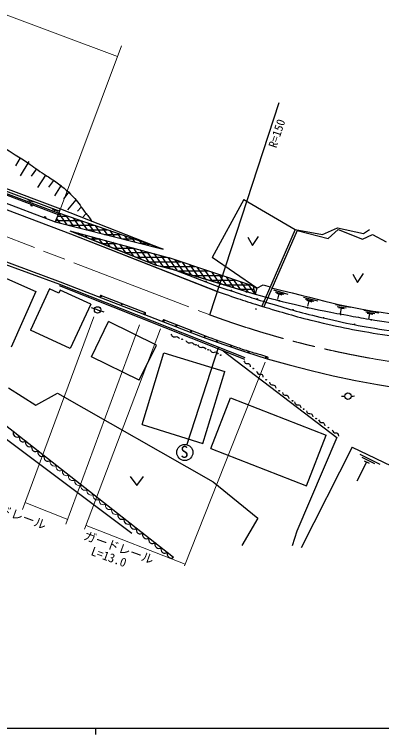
# Model space of a CAD drawing. Units: millimetres, scale not verified. Extents: x 40000 to 680000, y 20000 to 380000.
# Drawn here: x 155482 to 212236, y 204000 to 315256 of the extents above; entities that cross this region are included whole.
import ezdxf
from ezdxf.enums import TextEntityAlignment as Align

# ---------------------------------------------------------------- set-up
doc = ezdxf.new("R2010")
doc.units = ezdxf.units.MM
doc.header["$LTSCALE"] = 1000
doc.linetypes.add('CHAIN', pattern=[18.5, 12, -1.5, 3.5, -1.5])
for name, color, linetype, lineweight in [('M-BGD', 7, 'Continuous', 25), ('M-BMK', 2, 'CHAIN', 13), ('M-BMK-HTXT', 7, 'Continuous', 13), ('M-STR-HTXT', 7, 'Continuous', 13), ('M-TTL-BAND', 7, 'Continuous', 25)]:
    doc.layers.add(name, color=color, linetype=linetype, lineweight=lineweight)
doc.styles.add('ＭＳ ゴシック', font='')
doc.styles.get('ＭＳ ゴシック').set_extended_font_data('MS Gothic')

msp = doc.modelspace()

# ---------------------------------------------------------------- hatches: boundary and pattern name
at = {"layer": 'M-BGD'}
for points in [[(158285, 285765, 0.41421), (158173, 285878, 0.41421), (158060, 285765, 1)], [(160347, 283907, 0.41421), (160234, 284020, 0.41421), (160122, 283907, 1)], [(183545, 274733, 0.41421), (183604, 274675, 0.41421)], [(185042, 273990, 0.41421), (185100, 273932, 0.41421)], [(187327, 273602, 0.41421), (187386, 273543, 0.41421)], [(188950, 272618, 0.41421), (189008, 272560, 0.41421)], [(191320, 272377, 0.41421), (191379, 272318, 0.41421)], [(192945, 271289, 0.41421), (193004, 271231, 0.41421)], [(196374, 271001, 0.41421), (196433, 270943, 0.41421)], [(198450, 269626, 0.41421), (198508, 269568, 0.41421)], [(205851, 268910, 0.41421), (205910, 268852, 0.41421)], [(208014, 267385, 0.41421), (208073, 267327, 0.41421)], [(210594, 268059, 0.41421), (210653, 268000, 0.41421)]]:
    msp.add_hatch(color=256, dxfattribs=at).paths.add_polyline_path(points)
h = msp.add_hatch(color=256, dxfattribs=at)
edge = h.paths.add_edge_path()
edge.add_ellipse((158197, 285777), major_axis=(18.4, -46.5), ratio=1, start_angle=-111.57227, end_angle=68.42773)
h = msp.add_hatch(color=256, dxfattribs=at)
edge = h.paths.add_edge_path()
edge.add_ellipse((160186, 283864), major_axis=(18.4, -46.5), ratio=1, start_angle=-111.57227, end_angle=68.42773)
h = msp.add_hatch(color=256, dxfattribs=at)
edge = h.paths.add_edge_path()
edge.add_ellipse((200802, 269925), major_axis=(21.6, -54.6), ratio=1, start_angle=-111.57227, end_angle=68.42773)
at = {"layer": 'M-STR-HTXT'}
for points in [[(192774, 269748, 0.41421), (192833, 269690, 0.41421)], [(203207, 268400, 0.41421), (203265, 268341, 0.41421)]]:
    msp.add_hatch(color=256, dxfattribs=at).paths.add_polyline_path(points)

# ---------------------------------------------------------------- linework, layer by layer
at = {"layer": 'M-BGD'}
for p, q in [((79366, 313366), (164149, 281361)), ((100552, 307444), (162269, 284360)), ((100250, 306657), (161772, 283201)), ((105147, 305857), (162348, 284575)), ((107054, 305647), (162482, 284858)), ((107153, 305942), (162604, 285207)), ((185663, 268835), (196402, 301658)), ((156393, 293098), (155637, 291856)), ((157706, 292540), (156383, 290324)), ((158881, 291376), (158050, 290243)), ((160280, 290443), (159066, 288536)), ((161512, 289615), (160774, 288577)), ((162717, 288887), (161668, 287235)), ((163896, 287845), (163061, 286742)), ((157515, 286676), (158404, 286320)), ((157901, 286498), (157797, 286261)), ((164952, 286604), (163711, 285075)), ((190935, 286678), (186029, 277718)), ((190935, 286678), (198873, 282039)), ((161315, 285207), (162204, 284852)), ((161700, 285030), (161597, 284793)), ((162348, 284575), (162604, 285207)), ((162604, 285207), (178464, 279008)), ((165806, 285462), (165256, 284872)), ((162269, 284360), (161772, 283201)), ((162006, 283746), (162520, 283013)), ((162161, 284107), (163703, 284107)), ((162269, 284360), (162348, 284575)), ((162328, 284520), (163567, 282750)), ((178464, 279008), (162348, 284575)), ((163409, 284209), (164614, 282487)), ((164548, 283815), (165662, 282224)), ((166591, 284478), (166104, 283976)), ((137389, 282763), (162478, 273578)), ((137481, 283151), (162570, 273966)), ((161772, 283201), (178464, 279008)), ((161858, 283400), (165749, 283400)), ((163795, 282693), (167796, 282693)), ((165686, 283422), (166709, 281961)), ((166825, 283028), (167757, 281698)), ((167964, 282635), (168804, 281434)), ((164047, 281845), (179422, 277649)), ((164047, 281845), (177264, 276571)), ((164047, 281845), (177413, 276525)), ((164047, 281845), (170730, 279185)), ((164237, 281793), (164261, 281760)), ((165304, 281502), (165458, 281282)), ((166609, 281986), (169843, 281986)), ((169102, 282242), (169852, 281171)), ((170241, 281848), (170899, 280908)), ((198873, 282039), (193721, 270192)), ((199181, 281860), (194060, 270086)), ((198873, 282039), (203081, 281231)), ((199181, 281860), (203980, 280640)), ((203081, 281231), (205424, 282272)), ((203980, 280640), (205542, 282036)), ((205424, 282272), (209424, 281397)), ((205542, 282036), (209282, 280521)), ((209424, 281397), (210347, 282012)), ((164149, 281361), (186823, 272461)), ((164149, 281361), (186767, 272513)), ((165466, 281279), (166122, 281279)), ((166371, 281211), (166656, 280804)), ((167238, 280572), (168713, 280572)), ((167439, 280919), (167854, 280326)), ((168506, 280628), (169052, 279848)), ((169424, 281279), (171890, 281279)), ((171380, 281455), (171947, 280645)), ((172239, 280572), (173937, 280572)), ((172518, 281062), (172994, 280382)), ((173657, 280668), (174042, 280119)), ((191576, 280840), (192302, 279546)), ((192302, 279546), (193231, 280941)), ((209282, 280521), (210807, 281233)), ((210807, 281233), (212938, 280131)), ((169010, 279865), (171304, 279865)), ((169573, 280337), (170250, 279370)), ((170640, 280046), (171448, 278892)), ((171707, 279755), (172646, 278414)), ((172774, 279463), (173844, 277936)), ((174795, 280275), (175089, 279856)), ((175054, 279865), (175984, 279865)), ((175934, 279882), (176137, 279592)), ((177073, 279488), (177184, 279329)), ((170730, 279185), (177264, 276571)), ((170782, 279157), (173895, 279157)), ((172555, 278450), (176486, 278450)), ((173841, 279172), (175042, 277458)), ((174908, 278881), (176239, 276980)), ((175976, 278590), (177416, 276532)), ((177043, 278299), (178469, 276262)), ((177868, 279157), (178031, 279157)), ((178211, 279095), (178232, 279066)), ((174327, 277743), (179078, 277743)), ((176099, 277036), (181249, 277036)), ((178110, 278007), (179522, 275991)), ((179177, 277716), (180574, 275720)), ((192450, 273277), (179422, 277649)), ((180291, 277358), (181670, 275388)), ((192962, 272952), (186029, 277718)), ((149853, 276381), (158773, 272443)), ((177264, 276571), (180607, 275712)), ((177264, 276571), (178460, 276286)), ((177413, 276525), (179507, 276047)), ((178207, 276329), (183356, 276329)), ((178460, 276286), (180607, 275712)), ((179688, 275985), (187090, 273195)), ((181420, 276979), (182767, 275055)), ((182548, 276600), (183864, 274721)), ((183676, 276221), (184961, 274387)), ((180607, 275712), (192688, 272036)), ((180607, 275712), (186648, 273874)), ((180903, 275622), (185463, 275622)), ((183227, 274915), (187570, 274915)), ((184805, 275843), (186058, 274053)), ((185933, 275464), (187155, 273720)), ((187061, 275085), (187502, 274456)), ((207802, 275115), (208528, 273821)), ((208528, 273821), (209456, 275216)), ((162570, 273966), (184527, 265462)), ((185551, 274208), (187421, 274208)), ((186648, 273874), (192688, 272036)), ((187421, 274208), (189677, 274208)), ((187502, 274456), (188252, 273386)), ((188190, 274707), (189348, 273052)), ((189318, 274328), (190445, 272718)), ((190447, 273949), (191542, 272385)), ((160920, 272839), (157978, 266465)), ((162357, 272176), (160920, 272839)), ((162579, 272655), (162357, 272176)), ((162406, 273365), (191025, 262019)), ((162478, 273578), (191096, 262232)), ((167284, 270483), (162579, 272655)), ((187875, 273501), (191784, 273501)), ((190198, 272793), (192543, 272793)), ((191575, 273571), (192639, 272051)), ((192688, 272036), (192450, 273277)), ((192450, 273277), (192962, 272952)), ((192688, 272036), (192450, 273277)), ((192962, 272952), (192688, 272036)), ((192962, 272952), (193909, 273455)), ((193909, 273455), (195017, 273172)), ((195541, 272714), (197756, 272041)), ((158773, 272443), (154979, 263849)), ((168915, 271829), (175673, 269206)), ((192522, 272086), (192679, 272086)), ((195788, 272413), (197145, 272039)), ((195985, 272216), (196839, 271950)), ((196358, 272098), (196122, 271273)), ((200152, 271585), (202389, 270987)), ((167284, 270483), (164120, 263629)), ((200409, 271292), (201778, 270965)), ((200612, 271103), (201475, 270865)), ((200990, 270997), (200781, 270164)), ((205087, 270417), (207366, 270008)), ((168341, 269604), (167393, 269921)), ((168341, 269604), (169290, 269288)), ((205367, 270146), (206759, 269935)), ((205586, 269974), (206465, 269810)), ((205971, 269901), (205833, 269053)), ((209513, 269574), (211785, 269129)), ((209789, 269299), (211176, 269065)), ((210004, 269123), (210881, 268945)), ((210388, 269044), (210237, 268199)), ((167390, 262375), (170036, 267790)), ((177425, 264178), (170036, 267790)), ((178628, 268065), (184630, 265739)), ((164120, 263629), (157978, 266465)), ((174779, 258763), (177425, 264178)), ((187037, 263880), (182136, 248793)), ((175219, 251894), (178593, 263000)), ((178593, 263000), (187996, 260098)), ((187764, 263261), (205317, 249878)), ((174779, 258763), (167390, 262375)), ((184622, 248992), (187996, 260098)), ((154567, 257585), (158783, 254881)), ((158783, 254881), (162159, 256745)), ((162159, 256745), (186179, 243052)), ((185826, 248210), (188864, 256027)), ((188864, 256027), (203675, 250271)), ((206041, 256264), (206541, 256275)), ((206218, 256268), (206541, 256275)), ((207541, 256298), (208040, 256309)), ((207541, 256298), (207864, 256305)), ((154125, 251821), (180092, 231435)), ((175219, 251894), (184622, 248992)), ((153665, 250127), (173620, 235109)), ((205317, 249878), (199109, 235418)), ((200637, 242453), (203675, 250271)), ((185826, 248210), (200637, 242453)), ((207688, 248390), (199818, 232866)), ((207688, 248390), (219850, 242566)), ((208869, 247339), (211940, 245751)), ((209905, 246090), (208387, 243127)), ((209173, 246839), (211154, 245876)), ((209530, 246304), (210333, 245911)), ((173356, 243874), (174406, 242474)), ((174406, 242474), (175456, 243874)), ((186179, 243052), (193101, 237409)), ((193101, 237409), (190636, 233207)), ((199109, 235418), (198400, 233150))]:
    msp.add_line(p, q, dxfattribs=at)
for centre, radius in [((158173, 285765), 112), ((158197, 285777), 50), ((160234, 283907), 112), ((160186, 283864), 50), ((183604, 274733), 58.7), ((185100, 273990), 58.7), ((187386, 273602), 58.7), ((189008, 272618), 58.7), ((168924, 271741), 88), ((191379, 272377), 58.7), ((172085, 270505), 88), ((193004, 271289), 58.7), ((196433, 271001), 58.7), ((168341, 269604), 500), ((198508, 269626), 58.7), ((200802, 269925), 58.7), ((175580, 269146), 88), ((205910, 268910), 58.7), ((178617, 267960), 88), ((180541, 267221), 88), ((208073, 267385), 58.7), ((210653, 268059), 58.7), ((182803, 266326), 88), ((181415, 265065), 55.2), ((184956, 265515), 88), ((186838, 264842), 88), ((183514, 264210), 55.2), ((188996, 264068), 88), ((185418, 263453), 55.2), ((187370, 262608), 55.2), ((191696, 263150), 88), ((194400, 262331), 73.3), ((192407, 260556), 55.2), ((194392, 258819), 55.2), ((196405, 257117), 55.2), ((207041, 256287), 500), ((198474, 255573), 55.2), ((200189, 254276), 55.2), ((202116, 252810), 55.2), ((204004, 251425), 55.2), ((181821, 247584), 1250)]:
    msp.add_circle(centre, radius, dxfattribs=at)
msp.add_arc((236333, 402263), 146282, 249.25856, 293.12054, dxfattribs=at)
for centre, major_axis, ratio, start_param, end_param in [((168851, 271689), (-48, -146), 0.932455, 3.0261266, 6.2518494), ((175620, 269061), (-48, -146), 0.932455, 6.1677193, 9.393442), ((178564, 267924), (-48, -146), 0.932455, 3.0261266, 6.2518494), ((194546, 262224), (-48, -146), 0.932455, 6.1677193, 9.393442), ((155877, 250582), (-145, 612), 0.957923, 0.9001157, 3.64791), ((156838, 249843), (-145, 612), 0.957923, 0.9001157, 3.64791), ((157795, 249101), (-145, 612), 0.957923, 0.9001157, 3.64791), ((158747, 248353), (-145, 612), 0.957923, 0.9001157, 3.64791), ((159699, 247606), (-145, 612), 0.957923, 0.9001157, 3.64791), ((160651, 246858), (-145, 612), 0.957923, 0.9001157, 3.64791), ((172065, 237882), (-145, 612), 0.957923, 0.9001157, 3.64791), ((173017, 237134), (-145, 612), 0.957923, 0.9001157, 3.64791), ((173969, 236387), (-145, 612), 0.957923, 0.9001157, 3.64791), ((174921, 235640), (-145, 612), 0.957923, 0.9001157, 3.64791), ((175873, 234892), (-145, 612), 0.957923, 0.9001157, 3.64791), ((176825, 234145), (-145, 612), 0.957923, 0.9001157, 3.64791), ((177777, 233398), (-145, 612), 0.957923, 0.9001157, 3.64791), ((178729, 232650), (-145, 612), 0.957923, 0.9001157, 3.64791), ((179681, 231903), (-145, 612), 0.957923, 0.9001157, 3.64791)]:
    msp.add_ellipse(centre, major_axis=major_axis, ratio=ratio, start_param=start_param, end_param=end_param, dxfattribs=at)
for points, knots in [([(90288, 312204), (90643, 312333), (90834, 312378), (91191, 312355), (91676, 312324), (91843, 311925), (92320, 311828), (93156, 311658), (93649, 311902), (94502, 311903), (95120, 311904), (95467, 311884), (96083, 311828), (96762, 311766), (97142, 311723), (97814, 311602), (98972, 311395), (99607, 311210), (100749, 310925), (101724, 310681), (102279, 310568), (103232, 310248), (103983, 309996), (104348, 309696), (105114, 309495), (105974, 309270), (106490, 309311), (107372, 309195), (108488, 309047), (109110, 308924), (110231, 308818), (111462, 308702), (112156, 308686), (113392, 308668), (114804, 308647), (115598, 308626), (117005, 308743), (118484, 308867), (119289, 309145), (120768, 309270), (121823, 309359), (122422, 309433), (123477, 309345), (124517, 309258), (125087, 309093), (126111, 308894), (127056, 308709), (127573, 308543), (128520, 308367), (129484, 308188), (130041, 308182), (131003, 307991), (132140, 307765), (132813, 307733), (133890, 307306), (135442, 306689), (136221, 306134), (137653, 305274), (139344, 304258), (140204, 303552), (141867, 302490), (143180, 301652), (143937, 301215), (145254, 300383), (146998, 299282), (147975, 298664), (149694, 297524), (151033, 296637), (151739, 296074), (153081, 295192), (154677, 294142), (155616, 293623), (157204, 292563), (158231, 291878), (158775, 291449), (159798, 290760), (160526, 290270), (160968, 290048), (161678, 289533), (162860, 288675), (163528, 288180), (164538, 287125), (165306, 286323), (165604, 285759), (166269, 284868), (166683, 284312), (167002, 284054), (167322, 283438), (167353, 283380), (167367, 283359), (167398, 283288)], [0, 0, 0, 0, 1, 1, 1, 2, 2, 2, 3, 3, 3, 4, 4, 4, 5, 5, 5, 6, 6, 6, 7, 7, 7, 8, 8, 8, 9, 9, 9, 10, 10, 10, 11, 11, 11, 12, 12, 12, 13, 13, 13, 14, 14, 14, 15, 15, 15, 16, 16, 16, 17, 17, 17, 18, 18, 18, 19, 19, 19, 20, 20, 20, 21, 21, 21, 22, 22, 22, 23, 23, 23, 24, 24, 24, 25, 25, 25, 26, 26, 26, 27, 27, 27, 28, 28, 28, 29, 29, 29, 30, 30, 30, 30]), ([(186823, 272461), (190355, 271245), (191305, 270924), (194210, 270039), (197397, 269069), (199185, 268521), (202428, 267760), (206568, 266789), (208912, 266323), (213118, 265689), (216808, 265133), (218889, 264893), (222608, 264576), (226865, 264214), (229258, 264062), (233529, 263993), (238344, 263916), (241047, 263964), (245856, 264206), (249261, 264377), (251166, 264547), (254551, 264948), (257300, 265274), (258823, 265583), (261550, 266061), (264354, 266553), (265935, 266788), (268707, 267439), (272381, 268302), (274429, 268842), (278045, 269924), (279932, 270489), (281005, 270766), (282842, 271475), (285257, 272407), (286585, 272996), (288939, 274072), (290810, 274927), (291861, 275407), (293667, 276391), (294945, 277086), (295373, 277330), (296893, 278251)], [0, 0, 0, 0, 1, 1, 1, 2, 2, 2, 3, 3, 3, 4, 4, 4, 5, 5, 5, 6, 6, 6, 7, 7, 7, 8, 8, 8, 9, 9, 9, 10, 10, 10, 11, 11, 11, 12, 12, 12, 13, 13, 13, 14, 14, 14, 14]), ([(187090, 273195), (190622, 271979), (191572, 271658), (194477, 270773), (197663, 269803), (199451, 269255), (202694, 268494), (206835, 267523), (209179, 267057), (213384, 266424), (217075, 265867), (219156, 265627), (222874, 265310), (227131, 264948), (229525, 264796), (233796, 264727), (238611, 264650), (241313, 264698), (246123, 264940), (249527, 265112), (251433, 265281), (254818, 265682), (257566, 266008), (259090, 266314), (261816, 266795), (264620, 267290), (266194, 267556), (268974, 268173), (271869, 268816), (273488, 269206), (276339, 270023), (279011, 270788), (280504, 271242), (283109, 272209), (285536, 273110), (286821, 273799), (289206, 274806), (291420, 275742), (292731, 276112), (294879, 277191), (295673, 277591), (295952, 277722), (296893, 278251)], [0, 0, 0, 0, 1, 1, 1, 2, 2, 2, 3, 3, 3, 4, 4, 4, 5, 5, 5, 6, 6, 6, 7, 7, 7, 8, 8, 8, 9, 9, 9, 10, 10, 10, 11, 11, 11, 12, 12, 12, 13, 13, 13, 14, 14, 14, 14]), ([(195237, 273008), (204441, 270752), (207094, 269869), (214866, 268867), (217733, 268497), (219345, 268331), (222225, 268082), (226532, 267710), (227982, 267702), (233278, 267540)], [0, 0, 0, 0, 1, 1, 1, 2, 2, 2, 3, 3, 3, 3]), ([(192688, 272036), (195023, 271394), (195638, 271227), (197542, 270757), (199570, 270257), (200711, 269996), (202756, 269568), (204393, 269226), (205319, 269078), (206964, 268775), (208290, 268532), (209030, 268382), (210361, 268164), (212666, 267787), (213959, 267574), (216277, 267280), (218669, 266978), (220015, 266849), (222419, 266669), (224394, 266521), (225503, 266478), (227481, 266395), (230009, 266289), (231425, 266212), (233954, 266181), (235789, 266158), (236385, 266157), (238650, 266181)], [0, 0, 0, 0, 1, 1, 1, 2, 2, 2, 3, 3, 3, 4, 4, 4, 5, 5, 5, 6, 6, 6, 7, 7, 7, 8, 8, 8, 9, 9, 9, 9]), ([(179681, 265834), (179791, 265660), (179869, 265560), (180050, 265469), (180277, 265355), (180485, 265595), (180701, 265461), (180834, 265378), (180898, 265304), (180975, 265167)], [0, 0, 0, 0, 1, 1, 1, 2, 2, 2, 3, 3, 3, 3]), ([(181967, 264898), (182077, 264725), (182155, 264625), (182336, 264534), (182563, 264419), (182771, 264660), (182987, 264526), (183121, 264443), (183184, 264369), (183262, 264232)], [0, 0, 0, 0, 1, 1, 1, 2, 2, 2, 3, 3, 3, 3]), ([(184630, 265739), (185404, 265444), (185603, 265366), (186231, 265140), (186676, 264980), (186927, 264897), (187372, 264740), (187851, 264570), (188118, 264472), (188597, 264299), (189037, 264141), (189281, 264047), (189722, 263892), (190096, 263761), (190306, 263688), (190683, 263565), (191154, 263412), (191420, 263332), (191894, 263186), (192376, 263037), (192648, 262958), (193132, 262811), (193704, 262638), (193883, 262585), (194598, 262369)], [0, 0, 0, 0, 1, 1, 1, 2, 2, 2, 3, 3, 3, 4, 4, 4, 5, 5, 5, 6, 6, 6, 7, 7, 7, 8, 8, 8, 8]), ([(183790, 264194), (183900, 264021), (183978, 263921), (184159, 263830), (184386, 263715), (184594, 263956), (184810, 263822), (184944, 263739), (185007, 263665), (185085, 263528)], [0, 0, 0, 0, 1, 1, 1, 2, 2, 2, 3, 3, 3, 3]), ([(185702, 263441), (185813, 263268), (185891, 263167), (186072, 263076), (186299, 262962), (186506, 263202), (186723, 263068), (186856, 262986), (186919, 262911), (186997, 262774)], [0, 0, 0, 0, 1, 1, 1, 2, 2, 2, 3, 3, 3, 3]), ([(190956, 261752), (191003, 261600), (191048, 261516), (191158, 261404), (191339, 261219), (191638, 261430), (191796, 261225), (191900, 261091), (191926, 260976), (191934, 260814)], [0, 0, 0, 0, 1, 1, 1, 2, 2, 2, 3, 3, 3, 3]), ([(192917, 260130), (192964, 259978), (193009, 259894), (193119, 259782), (193300, 259597), (193599, 259808), (193757, 259603), (193861, 259469), (193887, 259354), (193895, 259191)], [0, 0, 0, 0, 1, 1, 1, 2, 2, 2, 3, 3, 3, 3]), ([(194893, 258441), (194940, 258289), (194985, 258205), (195095, 258093), (195276, 257908), (195575, 258119), (195733, 257914), (195837, 257780), (195863, 257665), (195871, 257502)], [0, 0, 0, 0, 1, 1, 1, 2, 2, 2, 3, 3, 3, 3]), ([(196910, 256854), (196957, 256702), (197002, 256618), (197112, 256506), (197293, 256321), (197592, 256532), (197751, 256327), (197854, 256193), (197880, 256078), (197888, 255915)], [0, 0, 0, 0, 1, 1, 1, 2, 2, 2, 3, 3, 3, 3]), ([(198754, 255392), (198801, 255240), (198846, 255156), (198956, 255044), (199138, 254859), (199437, 255070), (199595, 254865), (199699, 254731), (199724, 254616), (199732, 254453)], [0, 0, 0, 0, 1, 1, 1, 2, 2, 2, 3, 3, 3, 3]), ([(200627, 254016), (200674, 253864), (200719, 253780), (200829, 253668), (201011, 253483), (201309, 253694), (201468, 253489), (201571, 253354), (201597, 253240), (201605, 253077)], [0, 0, 0, 0, 1, 1, 1, 2, 2, 2, 3, 3, 3, 3]), ([(202491, 252639), (202538, 252487), (202583, 252403), (202693, 252291), (202874, 252106), (203173, 252317), (203332, 252112), (203435, 251978), (203461, 251863), (203469, 251700)], [0, 0, 0, 0, 1, 1, 1, 2, 2, 2, 3, 3, 3, 3]), ([(204600, 251064), (204647, 250912), (204693, 250828), (204803, 250716), (204984, 250531), (205283, 250742), (205441, 250537), (205545, 250403), (205570, 250288), (205578, 250125)], [0, 0, 0, 0, 1, 1, 1, 2, 2, 2, 3, 3, 3, 3])]:
    msp.add_open_spline(points, degree=3, knots=knots, dxfattribs=at)
at = {"layer": 'M-BMK'}
for p, q in [((78351, 310149), (171257, 274366)), ((171257, 274366), (185663, 268835))]:
    msp.add_line(p, q, dxfattribs=at)
msp.add_arc((236447, 407807), 147960, 249.9266, 293.06675, dxfattribs=at)
at = {"layer": 'M-BMK-HTXT'}
for p, q in [((167736, 268548), (156738, 238773)), ((174843, 267279), (163422, 236490)), ((178058, 266687), (166298, 235728)), ((194218, 261527), (181781, 230061)), ((157245, 239788), (163760, 237251)), ((166600, 236295), (181891, 230339))]:
    msp.add_line(p, q, dxfattribs=at)
at = {"layer": 'M-STR-HTXT'}
for p, q in [((114081, 330188), (171443, 308743)), ((162604, 285207), (172061, 310387))]:
    msp.add_line(p, q, dxfattribs=at)
for centre in [(192833, 269748), (203265, 268400)]:
    msp.add_circle(centre, 58.7, dxfattribs=at)
for centre in [(161602, 246111), (162545, 245355), (163497, 244608), (164449, 243861), (165401, 243113), (166353, 242366), (167305, 241619), (168257, 240871), (169209, 240124), (170161, 239377), (171113, 238629)]:
    msp.add_ellipse(centre, major_axis=(-145, 612), ratio=0.957923, start_param=0.9001157, end_param=3.64791, dxfattribs=at)
at = {"layer": 'M-TTL-BAND'}
for p, q in [((40000, 205000), (579000, 205000)), ((168000, 205000), (168000, 204000))]:
    msp.add_line(p, q, dxfattribs=at)

# ---------------------------------------------------------------- texts
at = {"layer": 'M-BGD', "style": 'ＭＳ ゴシック'}
msp.add_text('R=150', height=1320, rotation=71.617, dxfattribs=at).set_placement((196339, 294407), align=Align.BOTTOM_LEFT)
msp.add_text('S', height=1833, dxfattribs=at).set_placement((181142, 246210), align=Align.BOTTOM_LEFT)
at = {"layer": 'M-BMK-HTXT', "style": 'ＭＳ ゴシック'}
for s, p in [('ガードレール', (149313, 239150)), ('ガードレール', (165916, 233802)), ('\u3000L=13.0', (165270, 232026))]:
    msp.add_text(s, height=1386, rotation=340, dxfattribs=at).set_placement(p, align=Align.BOTTOM_LEFT)

doc.saveas('drawing.dxf')
